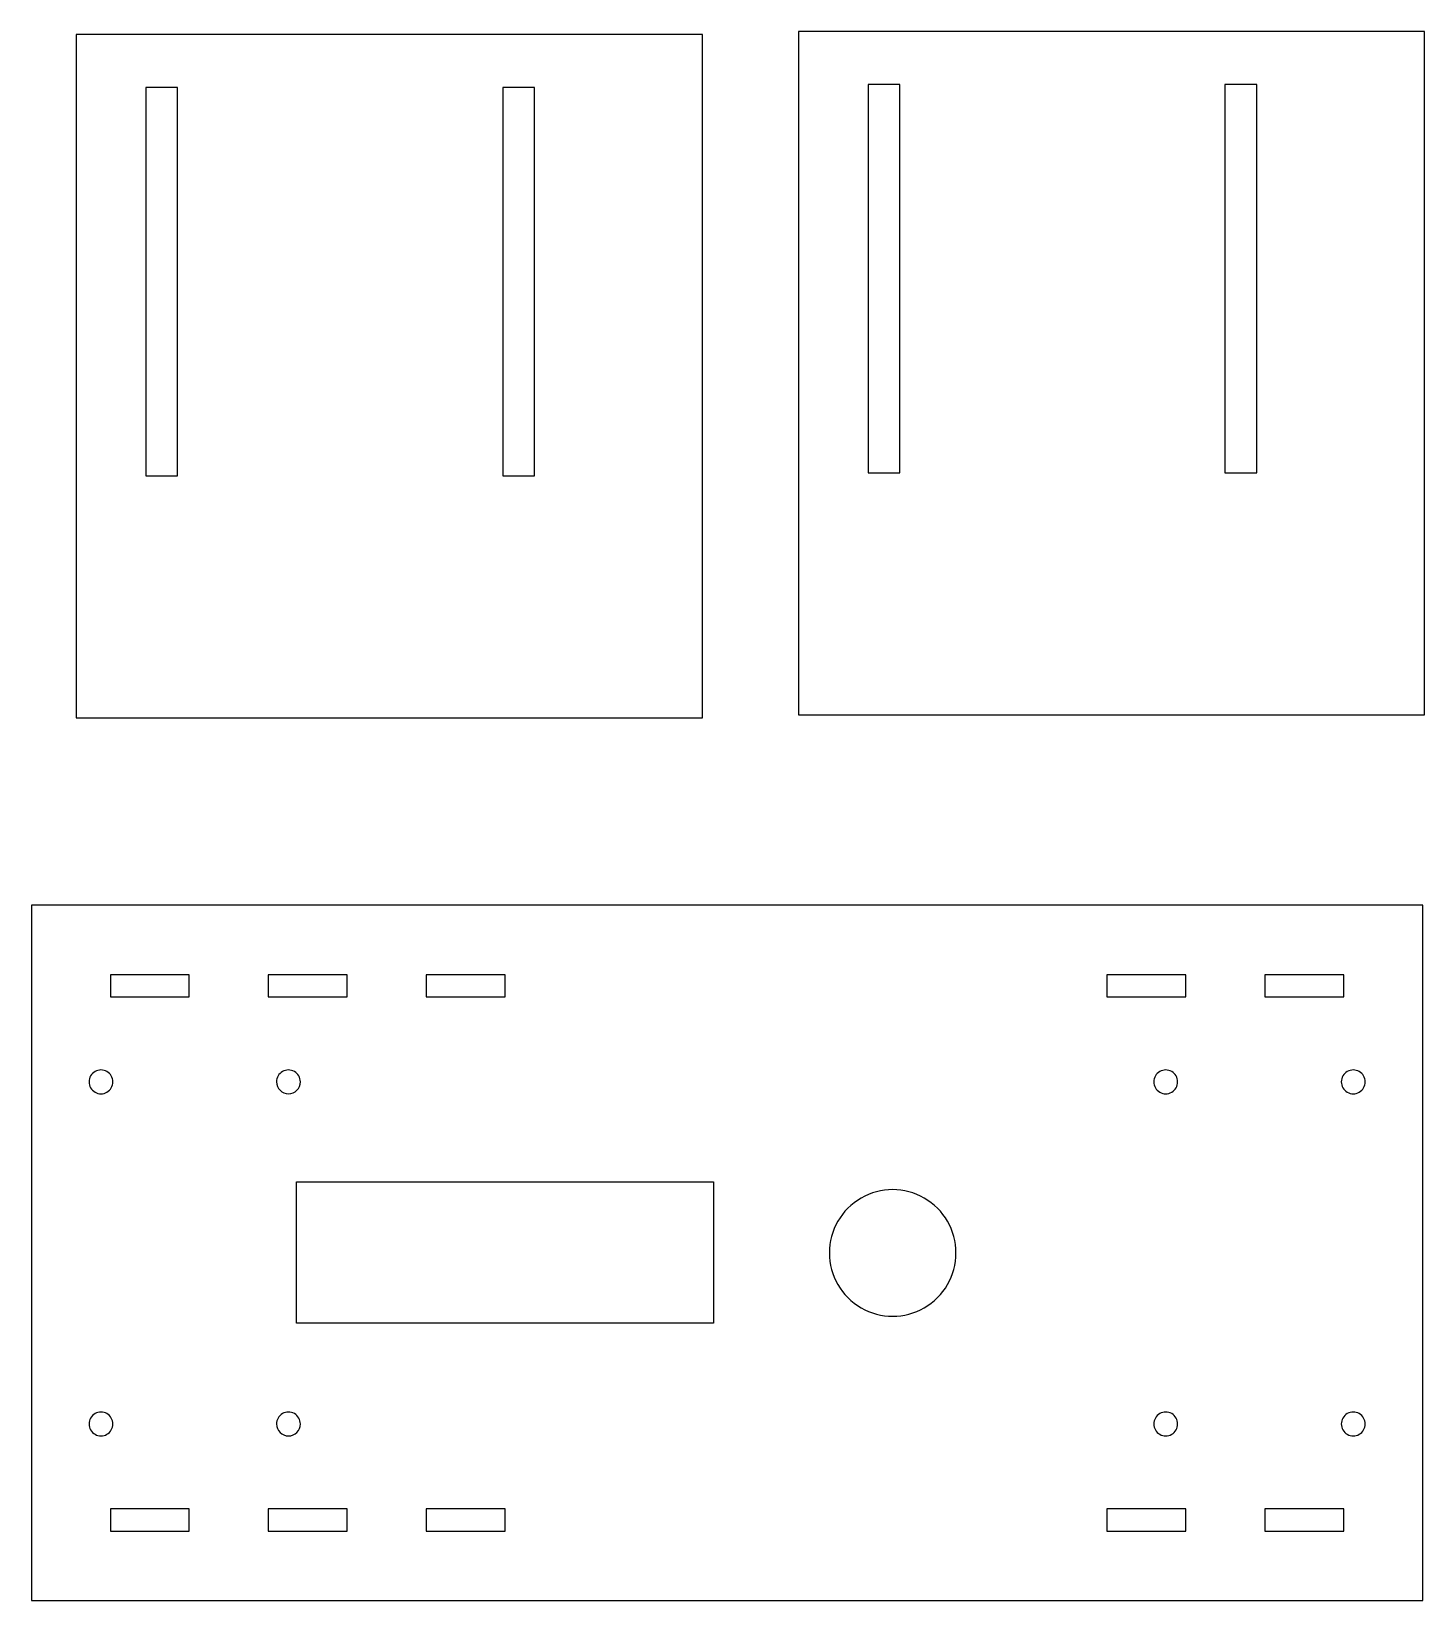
# Model space of a CAD drawing. Extents: x 5 to 206, y 35 to 260.
import ezdxf

# ---------------------------------------------------------------- set-up
doc = ezdxf.new("R2010")
doc.units = 0
doc.layers.get('0').update_dxf_attribs({"linetype": 'CONTINUOUS'})

msp = doc.modelspace()

# ---------------------------------------------------------------- linework, layer by layer
at = {"color": 1}
for points in [[(101.942403, 259.86021), (11.942405, 259.86021)], [(11.942405, 259.86021), (11.942405, 161.560204)], [(101.942403, 161.560204), (101.942403, 259.86021)], [(205.758446, 260.290879), (115.758445, 260.290879)], [(115.758445, 260.290879), (115.758445, 161.990872)], [(205.758446, 161.990872), (205.758446, 260.290879)], [(11.942405, 161.560204), (101.942403, 161.560204)], [(115.758445, 161.990872), (205.758446, 161.990872)], [(205.498105, 134.627723), (5.498104, 134.627723)], [(5.498104, 134.627723), (5.498104, 34.627723)], [(205.498105, 34.627723), (205.498105, 134.627723)], [(5.498104, 34.627723), (205.498105, 34.627723)]]:
    msp.add_lwpolyline(points, dxfattribs=at)
at = {"color": 5}
for points in [[(21.942405, 196.36021), (26.514405, 196.36021), (26.514405, 252.24021), (21.942405, 252.24021), (21.942405, 196.36021)], [(73.250405, 196.36021), (77.822405, 196.36021), (77.822405, 252.24021), (73.250405, 252.24021), (73.250405, 196.36021)], [(125.758445, 196.790879), (130.330445, 196.790879), (130.330445, 252.670879), (125.758445, 252.670879), (125.758445, 196.790879)], [(177.066445, 196.790879), (181.638445, 196.790879), (181.638445, 252.670879), (177.066445, 252.670879), (177.066445, 196.790879)], [(16.848104, 121.452723), (28.198104, 121.452723), (28.198104, 124.627723), (16.848104, 124.627723), (16.848104, 121.452723)], [(39.548105, 121.452723), (50.898103, 121.452723), (50.898103, 124.627723), (39.548105, 124.627723), (39.548105, 121.452723)], [(62.248105, 121.452723), (73.598103, 121.452723), (73.598103, 124.627723), (62.248105, 124.627723), (62.248105, 121.452723)], [(160.098113, 121.452723), (171.448115, 121.452723), (171.448115, 124.627723), (160.098113, 124.627723), (160.098113, 121.452723)], [(182.798105, 121.452723), (194.148103, 121.452723), (194.148103, 124.627723), (182.798105, 124.627723), (182.798105, 121.452723)], [(43.598104, 94.827724), (103.542104, 94.827724)], [(43.598104, 74.507724), (43.598104, 94.827724)], [(103.542104, 94.827724), (103.542104, 74.507724)], [(103.542104, 74.507724), (43.598104, 74.507724)], [(16.848104, 44.627722), (28.198104, 44.627722), (28.198104, 47.802722), (16.848104, 47.802722), (16.848104, 44.627722)], [(39.548105, 44.627722), (50.898103, 44.627722), (50.898103, 47.802722), (39.548105, 47.802722), (39.548105, 44.627722)], [(62.248105, 44.627722), (73.598103, 44.627722), (73.598103, 47.802722), (62.248105, 47.802722), (62.248105, 44.627722)], [(160.098113, 44.627722), (171.448115, 44.627722), (171.448115, 47.802722), (160.098113, 47.802722), (160.098113, 44.627722)], [(182.798105, 44.627722), (194.148103, 44.627722), (194.148103, 47.802722), (182.798105, 47.802722), (182.798105, 44.627722)]]:
    msp.add_lwpolyline(points, dxfattribs=at)
for points in [[(17.212604, 109.227723), (17.212604, 109.227723)], [(44.162004, 109.227723), (44.162004, 109.227723)], [(170.263205, 109.227723), (170.263205, 109.227723)], [(197.212605, 109.227723), (197.212605, 109.227723)], [(138.398103, 84.627724), (138.398103, 84.627724)], [(17.212604, 60.027723), (17.212604, 60.027723)], [(44.162004, 60.027723), (44.162004, 60.027723)], [(170.263205, 60.027723), (170.263205, 60.027723)], [(197.212605, 60.027723), (197.212605, 60.027723)]]:
    msp.add_lwpolyline(points, close=True, dxfattribs=at)
for points in [[(14.640854, 110.712523), (14.110386, 110.406258), (13.783604, 109.840255), (13.783604, 109.227723)], [(16.355354, 110.712523), (15.824886, 111.018789), (15.171322, 111.018789), (14.640854, 110.712523)], [(17.212604, 109.227723), (17.212604, 109.840255), (16.885822, 110.406258), (16.355354, 110.712523)], [(41.590254, 110.712523), (41.059785, 110.406258), (40.733004, 109.840255), (40.733004, 109.227723)], [(43.304754, 110.712523), (42.774285, 111.018789), (42.120722, 111.018789), (41.590254, 110.712523)], [(44.162004, 109.227723), (44.162004, 109.840255), (43.835222, 110.406258), (43.304754, 110.712523)], [(167.691455, 110.712523), (167.160987, 110.406258), (166.834205, 109.840255), (166.834205, 109.227723)], [(169.405955, 110.712523), (168.875487, 111.018789), (168.221923, 111.018789), (167.691455, 110.712523)], [(170.263205, 109.227723), (170.263205, 109.840255), (169.936423, 110.406258), (169.405955, 110.712523)], [(194.640855, 110.712523), (194.110387, 110.406258), (193.783605, 109.840255), (193.783605, 109.227723)], [(196.355355, 110.712523), (195.824887, 111.018789), (195.171323, 111.018789), (194.640855, 110.712523)], [(197.212605, 109.227723), (197.212605, 109.840255), (196.885823, 110.406258), (196.355355, 110.712523)], [(13.783604, 109.227723), (13.783604, 108.615191), (14.110386, 108.049188), (14.640854, 107.742922)], [(16.355354, 107.742922), (16.885822, 108.049188), (17.212604, 108.615191), (17.212604, 109.227723)], [(40.733004, 109.227723), (40.733004, 108.280831), (41.500611, 107.513223), (42.447504, 107.513223)], [(42.447504, 107.513223), (43.394396, 107.513223), (44.162003, 108.280831), (44.162004, 109.227723)], [(166.834205, 109.227723), (166.834205, 108.615191), (167.160987, 108.049188), (167.691455, 107.742922)], [(169.405955, 107.742922), (169.936423, 108.049188), (170.263205, 108.615191), (170.263205, 109.227723)], [(193.783605, 109.227723), (193.783605, 108.615191), (194.110387, 108.049188), (194.640855, 107.742922)], [(196.355355, 107.742922), (196.885823, 108.049188), (197.212605, 108.615191), (197.212605, 109.227723)], [(14.640854, 107.742922), (15.171322, 107.436656), (15.824886, 107.436656), (16.355354, 107.742922)], [(167.691455, 107.742922), (168.221923, 107.436656), (168.875487, 107.436656), (169.405955, 107.742922)], [(194.640855, 107.742922), (195.171323, 107.436656), (195.824887, 107.436656), (196.355355, 107.742922)], [(133.848103, 92.508555), (131.032553, 94.134114), (127.563653, 94.134114), (124.748103, 92.508555)], [(124.748103, 92.508555), (121.932553, 90.882997), (120.198103, 87.878841), (120.198103, 84.627724)], [(138.398103, 84.627724), (138.398103, 87.878841), (136.663653, 90.882997), (133.848103, 92.508555)], [(120.198103, 84.627724), (120.198103, 81.376607), (121.932554, 78.372452), (124.748103, 76.746893)], [(133.848103, 76.746893), (136.663653, 78.372452), (138.398103, 81.376607), (138.398103, 84.627724)], [(124.748103, 76.746893), (127.563653, 75.121335), (131.032553, 75.121335), (133.848103, 76.746893)], [(14.640854, 61.512523), (14.110386, 61.206257), (13.783604, 60.640254), (13.783604, 60.027723)], [(16.355354, 61.512523), (15.824886, 61.818789), (15.171322, 61.818789), (14.640854, 61.512523)], [(17.212604, 60.027723), (17.212604, 60.640254), (16.885822, 61.206257), (16.355354, 61.512523)], [(41.590254, 61.512523), (41.059785, 61.206257), (40.733004, 60.640254), (40.733004, 60.027723)], [(43.304754, 61.512523), (42.774285, 61.818789), (42.120722, 61.818789), (41.590254, 61.512523)], [(44.162004, 60.027723), (44.162004, 60.640254), (43.835222, 61.206257), (43.304754, 61.512523)], [(167.691455, 61.512523), (167.160987, 61.206257), (166.834205, 60.640254), (166.834205, 60.027723)], [(169.405955, 61.512523), (168.875487, 61.818789), (168.221923, 61.818789), (167.691455, 61.512523)], [(170.263205, 60.027723), (170.263205, 60.640254), (169.936423, 61.206257), (169.405955, 61.512523)], [(194.640855, 61.512523), (194.110387, 61.206257), (193.783605, 60.640254), (193.783605, 60.027723)], [(196.355355, 61.512523), (195.824887, 61.818789), (195.171323, 61.818789), (194.640855, 61.512523)], [(197.212605, 60.027723), (197.212605, 60.640254), (196.885823, 61.206257), (196.355355, 61.512523)], [(13.783604, 60.027723), (13.783604, 59.415191), (14.110386, 58.849188), (14.640854, 58.542922)], [(16.355354, 58.542922), (16.885822, 58.849188), (17.212604, 59.415191), (17.212604, 60.027723)], [(40.733004, 60.027723), (40.733004, 59.08083), (41.500611, 58.313223), (42.447504, 58.313223)], [(42.447504, 58.313223), (43.394396, 58.313223), (44.162003, 59.08083), (44.162004, 60.027723)], [(166.834205, 60.027723), (166.834205, 59.415191), (167.160987, 58.849188), (167.691455, 58.542922)], [(169.405955, 58.542922), (169.936423, 58.849188), (170.263205, 59.415191), (170.263205, 60.027723)], [(193.783605, 60.027723), (193.783605, 59.415191), (194.110387, 58.849188), (194.640855, 58.542922)], [(196.355355, 58.542922), (196.885823, 58.849188), (197.212605, 59.415191), (197.212605, 60.027723)], [(14.640854, 58.542922), (15.171322, 58.236656), (15.824886, 58.236656), (16.355354, 58.542922)], [(167.691455, 58.542922), (168.221923, 58.236656), (168.875487, 58.236656), (169.405955, 58.542922)], [(194.640855, 58.542922), (195.171323, 58.236656), (195.824887, 58.236656), (196.355355, 58.542922)]]:
    msp.add_open_spline(points, degree=3, dxfattribs=at)

doc.saveas('drawing.dxf')
